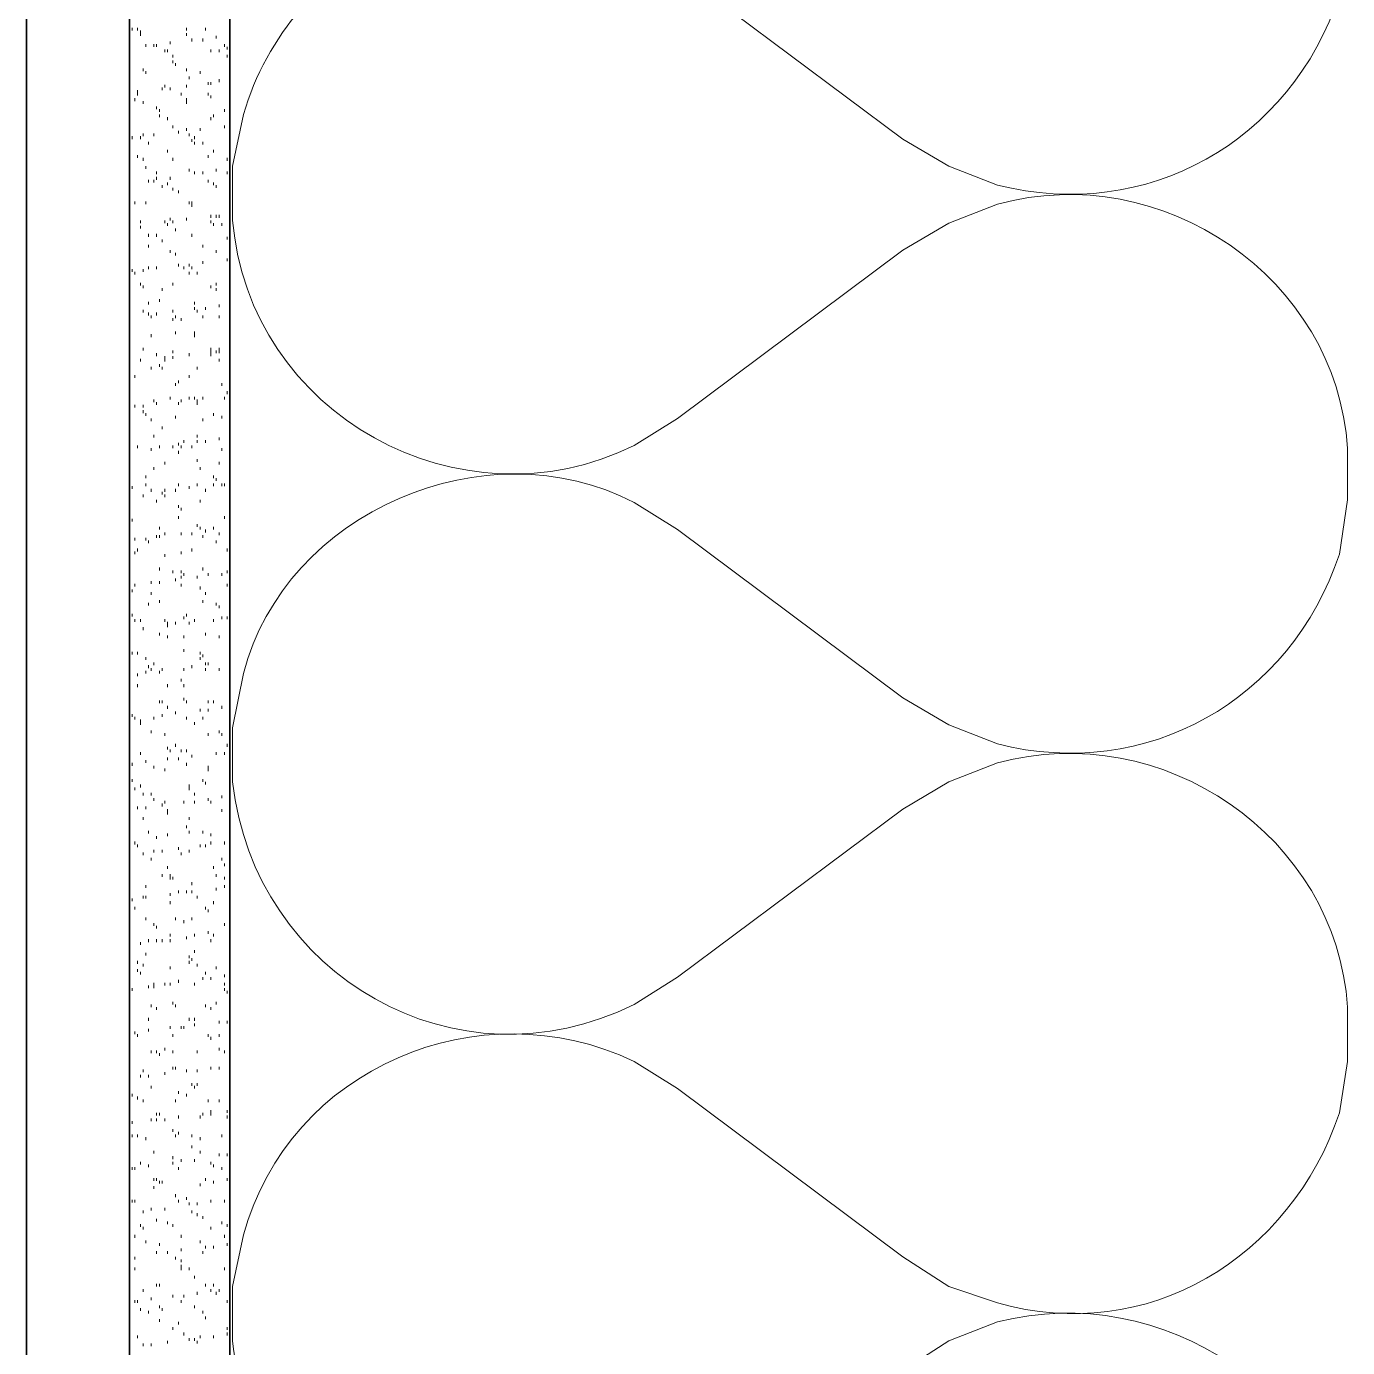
# Model space of a CAD drawing. Header units: inches. Extents: x 5 to 516, y -193 to 129.
# Drawn here: x 49.004 to 49.545, y -185.846 to -185.305 of the extents above; entities that cross this region are included whole.
import ezdxf

# ---------------------------------------------------------------- set-up
doc = ezdxf.new("R2010")
doc.units = ezdxf.units.IN
doc.header["$MEASUREMENT"] = 0
doc.layers.add('PDF7_Geometry', color=7, linetype='Continuous')

msp = doc.modelspace()

# ---------------------------------------------------------------- linework, layer by layer
at = {"layer": 'PDF7_Geometry', "lineweight": 35}
for points in [[(49.0035534, -182.0613395), (49.0035534, -190.3857844), (49.0457756, -190.3857844), (49.0457756, -182.0613395)], [(49.045775, -182.0613392), (49.045775, -190.8535621), (49.0868861, -190.8535621), (49.0868861, -182.0613392)]]:
    msp.add_lwpolyline(points, close=True, dxfattribs=at)
at = {"layer": 'PDF7_Geometry', "lineweight": 15}
for points in [[(49.0879979, -185.3846729), (49.0879979, -185.3624507), (49.0924423, -185.3413396, -0.46966303), (49.2524424, -185.2713396), (49.2702201, -185.2824507), (49.3624424, -185.3513396), (49.3813313, -185.3624507), (49.4013313, -185.3702285)], [(49.0924423, -185.8002285), (49.0879979, -185.8213396), (49.0879979, -185.8435619, 0.51861916), (49.2524424, -185.9357841), (49.2702201, -185.9235619), (49.3624424, -185.8557843), (49.3813313, -185.8435621), (49.4013313, -185.8357843)]]:
    msp.add_lwpolyline(points, format="xyb", dxfattribs=at)
for points in [[(49.0468861, -185.3068955), (49.0468861, -185.3057842)], [(49.0491083, -185.3068955), (49.0491083, -185.3057842)], [(49.0502194, -185.3091177), (49.0502194, -185.3080066), (49.0502194, -185.3068955)], [(49.0691083, -185.3068955), (49.0691083, -185.3057842)], [(49.0691083, -185.3091177), (49.0691083, -185.3080066)], [(49.0768861, -185.3068955), (49.0768861, -185.3057842)], [(49.0524417, -185.3135622), (49.0524417, -185.3124509)], [(49.055775, -185.3135622), (49.055775, -185.3124509)], [(49.0568861, -185.3135622), (49.0568861, -185.3124509)], [(49.0624417, -185.3124509), (49.0624417, -185.3113398)], [(49.0713306, -185.3113398), (49.0713306, -185.3102287)], [(49.075775, -185.3113398), (49.075775, -185.3102287)], [(49.0813306, -185.3102287), (49.0813306, -185.3091177)], [(49.0846639, -185.3135622), (49.0846639, -185.3124509)], [(49.085775, -185.3146733), (49.085775, -185.3135622)], [(49.0602194, -185.3157843), (49.0602194, -185.3146733)], [(49.0613306, -185.3157843), (49.0613306, -185.3146733)], [(49.0635528, -185.3180065), (49.0635528, -185.3168954)], [(49.0635528, -185.3202286), (49.0635528, -185.3191175)], [(49.0791083, -185.3157843), (49.0791083, -185.3146733)], [(49.0824417, -185.3157843), (49.0824417, -185.3146733)], [(49.085775, -185.3180065), (49.085775, -185.3168954)], [(49.0513306, -185.3235621), (49.0513306, -185.322451)], [(49.0524417, -185.3246731), (49.0524417, -185.3235621)], [(49.0646639, -185.3213399), (49.0646639, -185.3202286)], [(49.0691083, -185.3235621), (49.0691083, -185.322451)], [(49.0746639, -185.3246731), (49.0746639, -185.3235621)], [(49.0591083, -185.3313398), (49.0591083, -185.3302288)], [(49.0602194, -185.3302288), (49.0602194, -185.3291177)], [(49.0624417, -185.3313398), (49.0624417, -185.3302288)], [(49.0691083, -185.3302288), (49.0691083, -185.3291177)], [(49.0702194, -185.3268953), (49.0702194, -185.3257842)], [(49.0779972, -185.3291177), (49.0779972, -185.3280066)], [(49.0791083, -185.3291177), (49.0791083, -185.3280066)], [(49.0824417, -185.3280066), (49.0824417, -185.3268953)], [(49.0479972, -185.3357844), (49.0479972, -185.3346733)], [(49.0491083, -185.333562), (49.0491083, -185.3324509), (49.0491083, -185.3313398)], [(49.0513306, -185.3368954), (49.0513306, -185.3357844)], [(49.0668861, -185.333562), (49.0668861, -185.3324509)], [(49.0691083, -185.3368954), (49.0691083, -185.3357844), (49.0691083, -185.3346733)], [(49.0779972, -185.333562), (49.0779972, -185.3324509)], [(49.0791083, -185.3346733), (49.0791083, -185.333562)], [(49.0568861, -185.3391176), (49.0568861, -185.3380065)], [(49.0579972, -185.3402286), (49.0579972, -185.3391176)], [(49.0579972, -185.3424511), (49.0579972, -185.34134)], [(49.0802194, -185.3424511), (49.0802194, -185.34134)], [(49.0846639, -185.3402286), (49.0846639, -185.3391176)], [(49.0613306, -185.3435621), (49.0613306, -185.3424511)], [(49.0635528, -185.3468953), (49.0635528, -185.3457843)], [(49.0791083, -185.3435621), (49.0791083, -185.3424511)], [(49.0846639, -185.3468953), (49.0846639, -185.3457843)], [(49.0468861, -185.3513399), (49.0468861, -185.3502288)], [(49.0513306, -185.3502288), (49.0513306, -185.3491177)], [(49.055775, -185.3502288), (49.055775, -185.3491177)], [(49.065775, -185.3491177), (49.065775, -185.3480064)], [(49.0691083, -185.3480064), (49.0691083, -185.3468953)], [(49.0702194, -185.3502288), (49.0702194, -185.3491177)], [(49.0713306, -185.3524509), (49.0713306, -185.3513399)], [(49.0724417, -185.3513399), (49.0724417, -185.3502288)], [(49.0746639, -185.3480064), (49.0746639, -185.3468953)], [(49.0535528, -185.353562), (49.0535528, -185.3524509)], [(49.0613306, -185.3568955), (49.0613306, -185.3557844)], [(49.0724417, -185.353562), (49.0724417, -185.3524509)], [(49.075775, -185.353562), (49.075775, -185.3524509)], [(49.0802194, -185.3568955), (49.0802194, -185.3557844)], [(49.0491083, -185.3591176), (49.0491083, -185.3580065)], [(49.0513306, -185.3602287), (49.0513306, -185.3591176)], [(49.0524417, -185.3635621), (49.0524417, -185.3624511)], [(49.0635528, -185.3602287), (49.0635528, -185.3591176)], [(49.0779972, -185.3591176), (49.0779972, -185.3580065)], [(49.085775, -185.3602287), (49.085775, -185.3591176)], [(49.0535528, -185.3691178), (49.0535528, -185.3680064)], [(49.055775, -185.3691178), (49.055775, -185.3680064)], [(49.0568861, -185.3657843), (49.0568861, -185.3646732)], [(49.0568861, -185.3680064), (49.0568861, -185.3668953)], [(49.0624417, -185.3680064), (49.0624417, -185.3668953)], [(49.0702194, -185.3646732), (49.0702194, -185.3635621)], [(49.0724417, -185.3657843), (49.0724417, -185.3646732)], [(49.075775, -185.3657843), (49.075775, -185.3646732)], [(49.0779972, -185.3691178), (49.0779972, -185.3680064)], [(49.0813306, -185.3646732), (49.0813306, -185.3635621)], [(49.085775, -185.3657843), (49.085775, -185.3646732)], [(49.0868861, -185.3668953), (49.0868861, -185.3657843)], [(49.0591083, -185.3713399), (49.0591083, -185.3702288)], [(49.0613306, -185.3702288), (49.0613306, -185.3691178)], [(49.0635528, -185.372451), (49.0635528, -185.3713399)], [(49.065775, -185.373562), (49.065775, -185.372451)], [(49.0802194, -185.3702288), (49.0802194, -185.3691178)], [(49.0813306, -185.3713399), (49.0813306, -185.3702288)], [(49.0479972, -185.3780066), (49.0479972, -185.3768955)], [(49.0524417, -185.3780066), (49.0524417, -185.3768955)], [(49.0702194, -185.3780066), (49.0702194, -185.3768955)], [(49.0713306, -185.3791176), (49.0713306, -185.3780066), (49.0713306, -185.3768955)], [(49.4013313, -185.378006), (49.3813313, -185.3857838), (49.3624424, -185.3968949)], [(49.0502194, -185.3857843), (49.0502194, -185.3846733)], [(49.0602194, -185.3857843), (49.0602194, -185.3846733)], [(49.0624417, -185.3846733), (49.0624417, -185.3835622)], [(49.0635528, -185.3857843), (49.0635528, -185.3846733)], [(49.0691083, -185.3846733), (49.0691083, -185.3835622)], [(49.0791083, -185.3835622), (49.0791083, -185.3824508)], [(49.0791083, -185.3857843), (49.0791083, -185.3846733)], [(49.0813306, -185.3835622), (49.0813306, -185.3824508)], [(49.0824417, -185.3835622), (49.0824417, -185.3824508)], [(49.0502194, -185.3880064), (49.0502194, -185.3868954)], [(49.0613306, -185.3868954), (49.0613306, -185.3857843)], [(49.0646639, -185.3891175), (49.0646639, -185.3880064)], [(49.0802194, -185.3868954), (49.0802194, -185.3857843)], [(49.0835528, -185.3868954), (49.0835528, -185.3857843)], [(49.0868861, -185.3891175), (49.0868861, -185.3880064)], [(49.0535528, -185.3913399), (49.0535528, -185.3902289)], [(49.0535528, -185.3957842), (49.0535528, -185.3946731)], [(49.0568861, -185.3913399), (49.0568861, -185.3902289)], [(49.0591083, -185.3935621), (49.0591083, -185.392451)], [(49.0713306, -185.3913399), (49.0713306, -185.3902289)], [(49.075775, -185.3957842), (49.075775, -185.3946731)], [(49.085775, -185.392451), (49.085775, -185.3913399)], [(49.0624417, -185.3980066), (49.0624417, -185.3968955)], [(49.0646639, -185.3991177), (49.0646639, -185.3980066)], [(49.0813306, -185.3980066), (49.0813306, -185.3968955)], [(49.085775, -185.4013398), (49.085775, -185.4002287)], [(49.2524424, -185.4768951), (49.2702201, -185.465784), (49.3624424, -185.3968951)], [(49.0468861, -185.4057844), (49.0468861, -185.4046733)], [(49.0479972, -185.4068954), (49.0479972, -185.4057844)], [(49.0513306, -185.4057844), (49.0513306, -185.4046733)], [(49.0535528, -185.4046733), (49.0535528, -185.4035619)], [(49.0568861, -185.4046733), (49.0568861, -185.4035619)], [(49.065775, -185.4035619), (49.065775, -185.4024509)], [(49.0679972, -185.4046733), (49.0679972, -185.4035619)], [(49.0702194, -185.4035619), (49.0702194, -185.4024509)], [(49.0702194, -185.4068954), (49.0702194, -185.4057844)], [(49.0735528, -185.4068954), (49.0735528, -185.4057844)], [(49.075775, -185.4024509), (49.075775, -185.4013398)], [(49.0502194, -185.41134), (49.0502194, -185.4102286)], [(49.0513306, -185.412451), (49.0513306, -185.41134)], [(49.0635528, -185.41134), (49.0635528, -185.4102286)], [(49.0791083, -185.412451), (49.0791083, -185.41134)], [(49.0813306, -185.41134), (49.0813306, -185.4102286)], [(49.0579972, -185.4180066), (49.0579972, -185.4168953)], [(49.0591083, -185.4135621), (49.0591083, -185.412451)], [(49.0813306, -185.4135621), (49.0813306, -185.412451)], [(49.0868861, -185.4180066), (49.0868861, -185.4168953)], [(49.0513306, -185.4224509), (49.0513306, -185.4213398)], [(49.0535528, -185.4191177), (49.0535528, -185.4180066)], [(49.0535528, -185.423562), (49.0535528, -185.4224509)], [(49.0568861, -185.423562), (49.0568861, -185.4224509)], [(49.0635528, -185.4224509), (49.0635528, -185.4213398)], [(49.0724417, -185.4191177), (49.0724417, -185.4180066)], [(49.0724417, -185.4213398), (49.0724417, -185.4202288)], [(49.0735528, -185.4224509), (49.0735528, -185.4213398)], [(49.0768861, -185.4213398), (49.0768861, -185.4202288)], [(49.0824417, -185.4202288), (49.0824417, -185.4191177)], [(49.0546639, -185.4246733), (49.0546639, -185.423562)], [(49.0635528, -185.4257844), (49.0635528, -185.4246733)], [(49.0646639, -185.4246733), (49.0646639, -185.423562)], [(49.0668861, -185.4257844), (49.0668861, -185.4246733)], [(49.075775, -185.4246733), (49.075775, -185.423562)], [(49.0824417, -185.4246733), (49.0824417, -185.423562)], [(49.0546639, -185.4324511), (49.0546639, -185.4313397)], [(49.0646639, -185.4313397), (49.0646639, -185.4302287)], [(49.0724417, -185.4324511), (49.0724417, -185.4313397), (49.0724417, -185.4302287)], [(49.0868861, -185.4313397), (49.0868861, -185.4302287)], [(49.0513306, -185.4380064), (49.0513306, -185.4368953)], [(49.0635528, -185.4391177), (49.0635528, -185.4380064)], [(49.0791083, -185.4402288), (49.0791083, -185.4391177), (49.0791083, -185.4380064), (49.0791083, -185.4368953)], [(49.0813306, -185.4391177), (49.0813306, -185.4380064)], [(49.0824417, -185.4391177), (49.0824417, -185.4380064), (49.0824417, -185.4368953)], [(49.0502194, -185.4424509), (49.0502194, -185.4413399)], [(49.0568861, -185.4402288), (49.0568861, -185.4391177)], [(49.0579972, -185.4446731), (49.0579972, -185.443562)], [(49.0602194, -185.4424509), (49.0602194, -185.4413399), (49.0602194, -185.4402288)], [(49.0635528, -185.4413399), (49.0635528, -185.4402288)], [(49.0702194, -185.4402288), (49.0702194, -185.4391177)], [(49.0824417, -185.4424509), (49.0824417, -185.4413399)], [(49.0868861, -185.4446731), (49.0868861, -185.443562)], [(49.0479972, -185.4491176), (49.0479972, -185.4480066)], [(49.0546639, -185.4457844), (49.0546639, -185.4446731)], [(49.0591083, -185.4457844), (49.0591083, -185.4446731)], [(49.0702194, -185.4491176), (49.0702194, -185.4480066)], [(49.0735528, -185.4457844), (49.0735528, -185.4446731)], [(49.0646639, -185.4524511), (49.0646639, -185.4513398)], [(49.065775, -185.4513398), (49.065775, -185.4502287)], [(49.0835528, -185.4524511), (49.0835528, -185.4513398)], [(49.085775, -185.4557843), (49.085775, -185.4546732)], [(49.0479972, -185.4613399), (49.0479972, -185.4602288)], [(49.0513306, -185.4613399), (49.0513306, -185.4602288)], [(49.055775, -185.4591175), (49.055775, -185.4580064)], [(49.0568861, -185.4602288), (49.0568861, -185.4591175)], [(49.0624417, -185.4580064), (49.0624417, -185.4568954)], [(49.065775, -185.4602288), (49.065775, -185.4591175)], [(49.0668861, -185.4591175), (49.0668861, -185.4580064)], [(49.0702194, -185.4580064), (49.0702194, -185.4568954)], [(49.0724417, -185.4580064), (49.0724417, -185.4568954)], [(49.0735528, -185.4602288), (49.0735528, -185.4591175), (49.0735528, -185.4580064)], [(49.075775, -185.4580064), (49.075775, -185.4568954)], [(49.0846639, -185.4580064), (49.0846639, -185.4568954)], [(49.045775, -185.4668955), (49.045775, -185.4657842)], [(49.0513306, -185.463562), (49.0513306, -185.462451)], [(49.0524417, -185.4646731), (49.0524417, -185.463562)], [(49.0546639, -185.4668955), (49.0546639, -185.4657842)], [(49.0646639, -185.4657842), (49.0646639, -185.4646731)], [(49.075775, -185.4668955), (49.075775, -185.4657842)], [(49.0802194, -185.4646731), (49.0802194, -185.463562)], [(49.0835528, -185.4657842), (49.0835528, -185.4646731)], [(49.0591083, -185.4702287), (49.0591083, -185.4691177)], [(49.0868861, -185.4713398), (49.0868861, -185.4702287)], [(49.045775, -185.4757843), (49.045775, -185.4746733)], [(49.055775, -185.4735622), (49.055775, -185.4724509)], [(49.065775, -185.4768954), (49.065775, -185.4757843)], [(49.0679972, -185.4757843), (49.0679972, -185.4746733)], [(49.0735528, -185.4735622), (49.0735528, -185.4724509)], [(49.0735528, -185.4757843), (49.0735528, -185.4746733)], [(49.0768861, -185.4757843), (49.0768861, -185.4746733)], [(49.0824417, -185.4746733), (49.0824417, -185.4735622)], [(49.045775, -185.4802289), (49.045775, -185.4791175)], [(49.0491083, -185.4780065), (49.0491083, -185.4768954)], [(49.0546639, -185.4791175), (49.0546639, -185.4780065)], [(49.0579972, -185.4780065), (49.0579972, -185.4768954)], [(49.0635528, -185.4780065), (49.0635528, -185.4768954)], [(49.065775, -185.4802289), (49.065775, -185.4791175)], [(49.0668861, -185.4780065), (49.0668861, -185.4768954)], [(49.0713306, -185.4780065), (49.0713306, -185.4768954)], [(49.0835528, -185.4791175), (49.0835528, -185.4780065)], [(49.5413313, -185.5213393), (49.5446646, -185.4991171), (49.5446646, -185.478006)], [(49.045775, -185.4846732), (49.045775, -185.4835621)], [(49.055775, -185.4868953), (49.055775, -185.4857842)], [(49.0602194, -185.4846732), (49.0602194, -185.4835621)], [(49.0735528, -185.4835621), (49.0735528, -185.482451)], [(49.0746639, -185.4868953), (49.0746639, -185.4857842)], [(49.0824417, -185.4846732), (49.0824417, -185.4835621)], [(49.0524417, -185.4902288), (49.0524417, -185.4891177)], [(49.0524417, -185.493562), (49.0524417, -185.4924509)], [(49.065775, -185.493562), (49.065775, -185.4924509)], [(49.0735528, -185.493562), (49.0735528, -185.4924509)], [(49.0802194, -185.4902288), (49.0802194, -185.4891177)], [(49.0802194, -185.493562), (49.0802194, -185.4924509)], [(49.0813306, -185.4913398), (49.0813306, -185.4902288)], [(49.0835528, -185.493562), (49.0835528, -185.4924509)], [(49.0846639, -185.493562), (49.0846639, -185.4924509)], [(49.0468861, -185.4946733), (49.0468861, -185.493562)], [(49.0513306, -185.4980065), (49.0513306, -185.4968954)], [(49.0546639, -185.4957844), (49.0546639, -185.4946733)], [(49.0591083, -185.4968954), (49.0591083, -185.4957844)], [(49.0602194, -185.4957844), (49.0602194, -185.4946733)], [(49.0602194, -185.4980065), (49.0602194, -185.4968954)], [(49.0646639, -185.4957844), (49.0646639, -185.4946733)], [(49.0702194, -185.4946733), (49.0702194, -185.493562)], [(49.0768861, -185.4957844), (49.0768861, -185.4946733)], [(49.0568861, -185.5002286), (49.0568861, -185.4991176)], [(49.065775, -185.502451), (49.065775, -185.50134)], [(49.0668861, -185.5035621), (49.0668861, -185.502451)], [(49.0746639, -185.5002286), (49.0746639, -185.4991176)], [(49.2524424, -185.5002282), (49.2702201, -185.5113393), (49.3624424, -185.5802282), (49.3813313, -185.5913393), (49.4013313, -185.5991171)], [(49.0468861, -185.5080067), (49.0468861, -185.5068953)], [(49.065775, -185.5068953), (49.065775, -185.5057842)], [(49.0735528, -185.5102288), (49.0735528, -185.5091177)], [(49.0846639, -185.5068953), (49.0846639, -185.5057842)], [(49.0568861, -185.5146731), (49.0568861, -185.513562)], [(49.0579972, -185.5113399), (49.0579972, -185.5102288)], [(49.0579972, -185.5146731), (49.0579972, -185.513562)], [(49.0602194, -185.513562), (49.0602194, -185.5124509)], [(49.0668861, -185.513562), (49.0668861, -185.5124509)], [(49.0713306, -185.513562), (49.0713306, -185.5124509)], [(49.0746639, -185.5113399), (49.0746639, -185.5102288)], [(49.075775, -185.5146731), (49.075775, -185.513562)], [(49.0768861, -185.5124509), (49.0768861, -185.5113399)], [(49.0802194, -185.5113399), (49.0802194, -185.5102288)], [(49.0824417, -185.513562), (49.0824417, -185.5124509)], [(49.0868861, -185.5113399), (49.0868861, -185.5102288)], [(49.0479972, -185.5157844), (49.0479972, -185.5146731)], [(49.0491083, -185.5202287), (49.0491083, -185.5191176)], [(49.0535528, -185.5168955), (49.0535528, -185.5157844)], [(49.0713306, -185.5202287), (49.0713306, -185.5191176)], [(49.0813306, -185.5168955), (49.0813306, -185.5157844)], [(49.085775, -185.5202287), (49.085775, -185.5191176)], [(49.0479972, -185.5213397), (49.0479972, -185.5202287)], [(49.0602194, -185.5224511), (49.0602194, -185.5213397)], [(49.0668861, -185.5213397), (49.0668861, -185.5202287)], [(49.0579972, -185.5280064), (49.0579972, -185.5268953)], [(49.0635528, -185.5291178), (49.0635528, -185.5280064)], [(49.0668861, -185.5291178), (49.0668861, -185.5280064)], [(49.0668861, -185.5313399), (49.0668861, -185.5302288)], [(49.0679972, -185.5302288), (49.0679972, -185.5291178)], [(49.0735528, -185.5313399), (49.0735528, -185.5302288)], [(49.075775, -185.5280064), (49.075775, -185.5268953)], [(49.0779972, -185.5302288), (49.0779972, -185.5291178)], [(49.0835528, -185.5302288), (49.0835528, -185.5291178)], [(49.085775, -185.5291178), (49.085775, -185.5280064)], [(49.045775, -185.5357844), (49.045775, -185.5346731)], [(49.0468861, -185.5368955), (49.0468861, -185.5357844)], [(49.0479972, -185.5346731), (49.0479972, -185.533562)], [(49.0546639, -185.533562), (49.0546639, -185.532451)], [(49.0579972, -185.533562), (49.0579972, -185.532451)], [(49.0646639, -185.532451), (49.0646639, -185.5313399)], [(49.0668861, -185.5346731), (49.0668861, -185.533562)], [(49.0746639, -185.5357844), (49.0746639, -185.5346731)], [(49.085775, -185.5346731), (49.085775, -185.533562)], [(49.0535528, -185.5424508), (49.0535528, -185.5413398)], [(49.0546639, -185.5380066), (49.0546639, -185.5368955)], [(49.0579972, -185.5413398), (49.0579972, -185.5402287)], [(49.075775, -185.5413398), (49.075775, -185.5402287)], [(49.0768861, -185.5380066), (49.0768861, -185.5368955)], [(49.0813306, -185.5424508), (49.0813306, -185.5413398)], [(49.0468861, -185.5468954), (49.0468861, -185.5457843)], [(49.0679972, -185.5480065), (49.0679972, -185.5468954)], [(49.0691083, -185.5468954), (49.0691083, -185.5457843)], [(49.0824417, -185.5435622), (49.0824417, -185.5424508)], [(49.0835528, -185.5480065), (49.0835528, -185.5468954)], [(49.085775, -185.5480065), (49.085775, -185.5468954)], [(49.045775, -185.5535621), (49.045775, -185.552451)], [(49.0479972, -185.5491175), (49.0479972, -185.5480065)], [(49.0502194, -185.5491175), (49.0502194, -185.5480065)], [(49.0513306, -185.552451), (49.0513306, -185.5513399)], [(49.0602194, -185.5491175), (49.0602194, -185.5480065)], [(49.0613306, -185.5513399), (49.0613306, -185.5502289), (49.0613306, -185.5491175)], [(49.0646639, -185.5502289), (49.0646639, -185.5491175)], [(49.0702194, -185.5502289), (49.0702194, -185.5491175)], [(49.0724417, -185.5491175), (49.0724417, -185.5480065)], [(49.0802194, -185.5491175), (49.0802194, -185.5480065)], [(49.0579972, -185.5546731), (49.0579972, -185.5535621)], [(49.0613306, -185.5557842), (49.0613306, -185.5546731)], [(49.0679972, -185.5557842), (49.0679972, -185.5546731)], [(49.0768861, -185.5546731), (49.0768861, -185.5535621)], [(49.0824417, -185.5557842), (49.0824417, -185.5546731)], [(49.0468861, -185.5624509), (49.0468861, -185.5613398)], [(49.0491083, -185.5624509), (49.0491083, -185.5613398)], [(49.0679972, -185.5613398), (49.0679972, -185.5602287)], [(49.0746639, -185.5624509), (49.0746639, -185.5613398)], [(49.075775, -185.5635622), (49.075775, -185.5624509)], [(49.0868861, -185.5613398), (49.0868861, -185.5602287)], [(49.0524417, -185.5646733), (49.0524417, -185.5635622)], [(49.0535528, -185.5680065), (49.0535528, -185.5668954)], [(49.0546639, -185.5691176), (49.0546639, -185.5680065)], [(49.055775, -185.5668954), (49.055775, -185.5657843)], [(49.0591083, -185.5691176), (49.0591083, -185.5680065)], [(49.0679972, -185.5691176), (49.0679972, -185.5680065)], [(49.0713306, -185.5680065), (49.0713306, -185.5668954)], [(49.0746639, -185.5646733), (49.0746639, -185.5635622)], [(49.0768861, -185.5668954), (49.0768861, -185.5657843)], [(49.0768861, -185.5691176), (49.0768861, -185.5680065)], [(49.0779972, -185.5668954), (49.0779972, -185.5657843)], [(49.0824417, -185.5691176), (49.0824417, -185.5680065)], [(49.0868861, -185.5657843), (49.0868861, -185.5646733)], [(49.0491083, -185.57134), (49.0491083, -185.5702286)], [(49.0524417, -185.5702286), (49.0524417, -185.5691176)], [(49.0579972, -185.5702286), (49.0579972, -185.5691176)], [(49.0668861, -185.5735621), (49.0668861, -185.572451)], [(49.0868861, -185.5746732), (49.0868861, -185.5735621)], [(49.0924423, -185.5702282), (49.0879979, -185.5924504), (49.0879979, -185.6146727)], [(49.0491083, -185.5757842), (49.0491083, -185.5746732)], [(49.0613306, -185.5757842), (49.0613306, -185.5746732)], [(49.0679972, -185.5757842), (49.0679972, -185.5746732)], [(49.0579972, -185.5824509), (49.0579972, -185.5813398)], [(49.0591083, -185.5824509), (49.0591083, -185.5813398)], [(49.0613306, -185.5846733), (49.0613306, -185.583562)], [(49.0679972, -185.5813398), (49.0679972, -185.5802288)], [(49.0691083, -185.5824509), (49.0691083, -185.5813398)], [(49.0746639, -185.5857844), (49.0746639, -185.5846733)], [(49.0779972, -185.5824509), (49.0779972, -185.5813398)], [(49.0779972, -185.5857844), (49.0779972, -185.5846733)], [(49.0802194, -185.5824509), (49.0802194, -185.5813398)], [(49.0468861, -185.5880065), (49.0468861, -185.5868955)], [(49.0479972, -185.5891176), (49.0479972, -185.5880065)], [(49.0502194, -185.59134), (49.0502194, -185.5902287), (49.0502194, -185.5891176)], [(49.055775, -185.5891176), (49.055775, -185.5880065)], [(49.0591083, -185.5880065), (49.0591083, -185.5868955)], [(49.0646639, -185.5868955), (49.0646639, -185.5857844)], [(49.0691083, -185.5891176), (49.0691083, -185.5880065)], [(49.0724417, -185.59134), (49.0724417, -185.5902287)], [(49.075775, -185.5891176), (49.075775, -185.5880065)], [(49.0546639, -185.5946732), (49.0546639, -185.5935621)], [(49.0602194, -185.5957843), (49.0602194, -185.5946732)], [(49.0779972, -185.5957843), (49.0779972, -185.5946732)], [(49.0824417, -185.5946732), (49.0824417, -185.5935621)], [(49.0835528, -185.5957843), (49.0835528, -185.5946732)], [(49.0613306, -185.6013399), (49.0613306, -185.6002288)], [(49.0646639, -185.6002288), (49.0646639, -185.5991177)], [(49.085775, -185.6002288), (49.085775, -185.5991177)], [(49.0502194, -185.603562), (49.0502194, -185.6024509)], [(49.0524417, -185.6068955), (49.0524417, -185.6057844)], [(49.0613306, -185.6057844), (49.0613306, -185.6046731)], [(49.0624417, -185.6024509), (49.0624417, -185.6013399)], [(49.065775, -185.6057844), (49.065775, -185.6046731)], [(49.0668861, -185.6024509), (49.0668861, -185.6013399)], [(49.0691083, -185.6024509), (49.0691083, -185.6013399)], [(49.0713306, -185.6046731), (49.0713306, -185.603562)], [(49.0813306, -185.603562), (49.0813306, -185.6024509)], [(49.0846639, -185.603562), (49.0846639, -185.6024509)], [(49.0468861, -185.6080066), (49.0468861, -185.6068955)], [(49.055775, -185.6091176), (49.055775, -185.6080066)], [(49.0602194, -185.6102287), (49.0602194, -185.6091176)], [(49.0691083, -185.6080066), (49.0691083, -185.6068955)], [(49.0779972, -185.6102287), (49.0779972, -185.6091176), (49.0779972, -185.6080066)], [(49.4013313, -185.6068952), (49.3813313, -185.614673), (49.3624424, -185.6257841)], [(49.0468861, -185.6146732), (49.0468861, -185.6135622)], [(49.0479972, -185.6180064), (49.0479972, -185.6168954)], [(49.0502194, -185.6168954), (49.0502194, -185.6157843)], [(49.0702194, -185.6180064), (49.0702194, -185.6168954), (49.0702194, -185.6157843)], [(49.075775, -185.6146732), (49.075775, -185.6135622)], [(49.0768861, -185.6157843), (49.0768861, -185.6146732)], [(49.0513306, -185.6202289), (49.0513306, -185.6191178)], [(49.0546639, -185.6202289), (49.0546639, -185.6191178)], [(49.055775, -185.622451), (49.055775, -185.6213399)], [(49.0602194, -185.6235621), (49.0602194, -185.622451)], [(49.0679972, -185.6235621), (49.0679972, -185.622451)], [(49.0724417, -185.6202289), (49.0724417, -185.6191178)], [(49.0724417, -185.6235621), (49.0724417, -185.622451)], [(49.0779972, -185.622451), (49.0779972, -185.6213399)], [(49.0791083, -185.6235621), (49.0791083, -185.622451)], [(49.0835528, -185.6213399), (49.0835528, -185.6202289)], [(49.0491083, -185.6257842), (49.0491083, -185.6246731)], [(49.0524417, -185.6257842), (49.0524417, -185.6246731)], [(49.0591083, -185.6246731), (49.0591083, -185.6235621)], [(49.0613306, -185.6280066), (49.0613306, -185.6268955), (49.0613306, -185.6257842)], [(49.0835528, -185.6268955), (49.0835528, -185.6257842)], [(49.2524424, -185.7057838), (49.2702201, -185.6946727), (49.3624424, -185.6257838)], [(49.0513306, -185.6302287), (49.0513306, -185.6291177)], [(49.0691083, -185.6335622), (49.0691083, -185.6324509)], [(49.0702194, -185.6302287), (49.0702194, -185.6291177)], [(49.0535528, -185.6357843), (49.0535528, -185.6346733)], [(49.0568861, -185.6380065), (49.0568861, -185.6368954)], [(49.0613306, -185.6368954), (49.0613306, -185.6357843)], [(49.0702194, -185.6357843), (49.0702194, -185.6346733)], [(49.075775, -185.6357843), (49.075775, -185.6346733)], [(49.045775, -185.6446731), (49.045775, -185.6435621)], [(49.0479972, -185.6402289), (49.0479972, -185.6391175)], [(49.0491083, -185.6413399), (49.0491083, -185.6402289)], [(49.0513306, -185.6446731), (49.0513306, -185.6435621)], [(49.055775, -185.6435621), (49.055775, -185.642451)], [(49.0591083, -185.6435621), (49.0591083, -185.642451)], [(49.065775, -185.642451), (49.065775, -185.6413399)], [(49.0668861, -185.6446731), (49.0668861, -185.6435621)], [(49.0702194, -185.6435621), (49.0702194, -185.642451)], [(49.0746639, -185.6413399), (49.0746639, -185.6402289)], [(49.0768861, -185.6413399), (49.0768861, -185.6402289)], [(49.0791083, -185.6402289), (49.0791083, -185.6391175)], [(49.0846639, -185.6402289), (49.0846639, -185.6391175)], [(49.0546639, -185.6468956), (49.0546639, -185.6457842)], [(49.0613306, -185.6502288), (49.0613306, -185.6491177)], [(49.0802194, -185.6502288), (49.0802194, -185.6491177)], [(49.0835528, -185.6468956), (49.0835528, -185.6457842)], [(49.0846639, -185.6491177), (49.0846639, -185.6480066)], [(49.0591083, -185.653562), (49.0591083, -185.6524509)], [(49.0624417, -185.6546733), (49.0624417, -185.653562), (49.0624417, -185.6524509)], [(49.0635528, -185.6546733), (49.0635528, -185.653562)], [(49.0813306, -185.653562), (49.0813306, -185.6524509)], [(49.0846639, -185.6546733), (49.0846639, -185.653562)], [(49.0524417, -185.6580065), (49.0524417, -185.6568954)], [(49.0624417, -185.66134), (49.0624417, -185.6602286)], [(49.065775, -185.6602286), (49.065775, -185.6591176)], [(49.0691083, -185.6602286), (49.0691083, -185.6591176)], [(49.0713306, -185.6568954), (49.0713306, -185.6557844)], [(49.0713306, -185.6602286), (49.0713306, -185.6591176)], [(49.0813306, -185.6591176), (49.0813306, -185.6580065)], [(49.0846639, -185.6580065), (49.0846639, -185.6568954)], [(49.0468861, -185.6635621), (49.0468861, -185.6624511)], [(49.0479972, -185.6668953), (49.0479972, -185.6657842)], [(49.0513306, -185.6624511), (49.0513306, -185.66134)], [(49.0524417, -185.6624511), (49.0524417, -185.66134)], [(49.0624417, -185.6646732), (49.0624417, -185.6635621)], [(49.0735528, -185.6624511), (49.0735528, -185.66134)], [(49.0768861, -185.6668953), (49.0768861, -185.6657842)], [(49.0802194, -185.6646732), (49.0802194, -185.6635621)], [(49.045775, -185.6724509), (49.045775, -185.6713399)], [(49.0524417, -185.6713399), (49.0524417, -185.6702288)], [(49.0646639, -185.6713399), (49.0646639, -185.6702288)], [(49.0679972, -185.6724509), (49.0679972, -185.6713399)], [(49.0713306, -185.6713399), (49.0713306, -185.6702288)], [(49.0779972, -185.6680067), (49.0779972, -185.6668953)], [(49.0868861, -185.6713399), (49.0868861, -185.6702288)], [(49.055775, -185.673562), (49.055775, -185.6724509)], [(49.0568861, -185.6746733), (49.0568861, -185.673562)], [(49.0624417, -185.6780065), (49.0624417, -185.6768955)], [(49.0724417, -185.6780065), (49.0724417, -185.6768955)], [(49.0779972, -185.6768955), (49.0779972, -185.6757844)], [(49.0802194, -185.6780065), (49.0802194, -185.6768955)], [(49.0846639, -185.673562), (49.0846639, -185.6724509)], [(49.0502194, -185.6813397), (49.0502194, -185.6802287)], [(49.0535528, -185.6802287), (49.0535528, -185.6791176)], [(49.0568861, -185.6802287), (49.0568861, -185.6791176)], [(49.0591083, -185.6802287), (49.0591083, -185.6791176)], [(49.0624417, -185.6802287), (49.0624417, -185.6791176)], [(49.0691083, -185.6791176), (49.0691083, -185.6780065)], [(49.0791083, -185.6802287), (49.0791083, -185.6791176)], [(49.0524417, -185.6857843), (49.0524417, -185.6846732)], [(49.0702194, -185.6868954), (49.0702194, -185.6857843)], [(49.0713306, -185.6880064), (49.0713306, -185.6868954)], [(49.0724417, -185.6846732), (49.0724417, -185.6835622)], [(49.0491083, -185.6891178), (49.0491083, -185.6880064)], [(49.0491083, -185.692451), (49.0491083, -185.6913399)], [(49.0502194, -185.693562), (49.0502194, -185.692451)], [(49.0513306, -185.6902288), (49.0513306, -185.6891178)], [(49.0624417, -185.6913399), (49.0624417, -185.6902288)], [(49.0702194, -185.6891178), (49.0702194, -185.6880064)], [(49.0735528, -185.6902288), (49.0735528, -185.6891178)], [(49.0768861, -185.693562), (49.0768861, -185.692451)], [(49.0813306, -185.6913399), (49.0813306, -185.6902288)], [(49.0535528, -185.6991176), (49.0535528, -185.6980066)], [(49.055775, -185.6991176), (49.055775, -185.6980066), (49.055775, -185.6968955)], [(49.0602194, -185.6980066), (49.0602194, -185.6968955)], [(49.0624417, -185.6980066), (49.0624417, -185.6968955)], [(49.065775, -185.6968955), (49.065775, -185.6957844)], [(49.0724417, -185.6980066), (49.0724417, -185.6968955)], [(49.075775, -185.6957844), (49.075775, -185.6946731)], [(49.0791083, -185.6957844), (49.0791083, -185.6946731)], [(49.0846639, -185.6946731), (49.0846639, -185.693562)], [(49.0846639, -185.6980066), (49.0846639, -185.6968955)], [(49.0468861, -185.7002287), (49.0468861, -185.6991176)], [(49.0846639, -185.7002287), (49.0846639, -185.6991176)], [(49.085775, -185.7013398), (49.085775, -185.7002287)], [(49.0546639, -185.7068954), (49.0546639, -185.7057843)], [(49.0568861, -185.7080065), (49.0568861, -185.7068954)], [(49.0646639, -185.7068954), (49.0646639, -185.7057843)], [(49.0768861, -185.7068954), (49.0768861, -185.7057843)], [(49.0791083, -185.7080065), (49.0791083, -185.7068954)], [(49.0813306, -185.7057843), (49.0813306, -185.7046732)], [(49.5413313, -185.7502285), (49.5446646, -185.7291174), (49.5446646, -185.7068952)], [(49.045775, -185.7157842), (49.045775, -185.7146731)], [(49.0535528, -185.712451), (49.0535528, -185.7113399)], [(49.0624417, -185.7157842), (49.0624417, -185.7146731)], [(49.0668861, -185.7157842), (49.0668861, -185.7146731)], [(49.0679972, -185.7157842), (49.0679972, -185.7146731)], [(49.0702194, -185.712451), (49.0702194, -185.7113399)], [(49.0724417, -185.712451), (49.0724417, -185.7113399)], [(49.0724417, -185.7146731), (49.0724417, -185.7135621)], [(49.0824417, -185.7135621), (49.0824417, -185.712451)], [(49.085775, -185.7135621), (49.085775, -185.712451)], [(49.0479972, -185.7180066), (49.0479972, -185.7168955)], [(49.0491083, -185.7191177), (49.0491083, -185.7180066)], [(49.0535528, -185.7168955), (49.0535528, -185.7157842)], [(49.0635528, -185.7191177), (49.0635528, -185.7180066)], [(49.0779972, -185.7191177), (49.0779972, -185.7180066)], [(49.0791083, -185.7202287), (49.0791083, -185.7191177)], [(49.0824417, -185.7191177), (49.0824417, -185.7180066)], [(49.0546639, -185.7257844), (49.0546639, -185.7246733)], [(49.0568861, -185.7257844), (49.0568861, -185.7246733)], [(49.0602194, -185.7246733), (49.0602194, -185.7235622)], [(49.0635528, -185.7257844), (49.0635528, -185.7246733)], [(49.0735528, -185.7257844), (49.0735528, -185.7246733)], [(49.0824417, -185.7246733), (49.0824417, -185.7235622)], [(49.0579972, -185.7268954), (49.0579972, -185.7257844)], [(49.2524424, -185.7291174), (49.2702201, -185.7402285), (49.3624424, -185.8091174), (49.3813313, -185.8213396), (49.4013313, -185.8280063)], [(49.045775, -185.732451), (49.045775, -185.73134)], [(49.0502194, -185.7357842), (49.0502194, -185.7346732)], [(49.0513306, -185.7335621), (49.0513306, -185.732451)], [(49.0535528, -185.7357842), (49.0535528, -185.7346732)], [(49.0602194, -185.7346732), (49.0602194, -185.7335621)], [(49.0635528, -185.732451), (49.0635528, -185.73134)], [(49.0646639, -185.732451), (49.0646639, -185.73134)], [(49.0691083, -185.7335621), (49.0691083, -185.732451)], [(49.0791083, -185.732451), (49.0791083, -185.73134)], [(49.0824417, -185.732451), (49.0824417, -185.73134)], [(49.0546639, -185.7402288), (49.0546639, -185.7391177)], [(49.065775, -185.7424509), (49.065775, -185.7413398)], [(49.0713306, -185.7391177), (49.0713306, -185.7380066)], [(49.0724417, -185.7402288), (49.0724417, -185.7391177)], [(49.0735528, -185.7391177), (49.0735528, -185.7380066)], [(49.045775, -185.7468955), (49.045775, -185.7457844)], [(49.0468861, -185.743562), (49.0468861, -185.7424509)], [(49.0491083, -185.7446733), (49.0491083, -185.743562)], [(49.0513306, -185.7457844), (49.0513306, -185.7446733)], [(49.0646639, -185.7457844), (49.0646639, -185.7446733)], [(49.0691083, -185.743562), (49.0691083, -185.7424509)], [(49.0779972, -185.7457844), (49.0779972, -185.7446733)], [(49.0824417, -185.7457844), (49.0824417, -185.7446733)], [(49.0546639, -185.7535621), (49.0546639, -185.7524511)], [(49.0568861, -185.75134), (49.0568861, -185.7502287)], [(49.0568861, -185.7535621), (49.0568861, -185.7524511)], [(49.0579972, -185.75134), (49.0579972, -185.7502287)], [(49.0602194, -185.7535621), (49.0602194, -185.7524511)], [(49.065775, -185.7524511), (49.065775, -185.75134)], [(49.0746639, -185.7524511), (49.0746639, -185.75134)], [(49.075775, -185.75134), (49.075775, -185.7502287)], [(49.0791083, -185.75134), (49.0791083, -185.7502287), (49.0791083, -185.7491176)], [(49.085775, -185.7502287), (49.085775, -185.7491176)], [(49.085775, -185.7524511), (49.085775, -185.75134)], [(49.0868861, -185.7535621), (49.0868861, -185.7524511)], [(49.0468861, -185.7546732), (49.0468861, -185.7535621)], [(49.0635528, -185.7580067), (49.0635528, -185.7568953)], [(49.065775, -185.7591178), (49.065775, -185.7580067)], [(49.0468861, -185.7602288), (49.0468861, -185.7591178)], [(49.0491083, -185.7602288), (49.0491083, -185.7591178)], [(49.0524417, -185.7613399), (49.0524417, -185.7602288)], [(49.0646639, -185.7602288), (49.0646639, -185.7591178)], [(49.0713306, -185.7602288), (49.0713306, -185.7591178)], [(49.0746639, -185.7613399), (49.0746639, -185.7602288)], [(49.0835528, -185.7602288), (49.0835528, -185.7591178)], [(49.055775, -185.7668955), (49.055775, -185.7657844)], [(49.0635528, -185.7691176), (49.0635528, -185.7680066)], [(49.0713306, -185.7646731), (49.0713306, -185.763562)], [(49.0746639, -185.7668955), (49.0746639, -185.7657844)], [(49.0824417, -185.7680066), (49.0824417, -185.7668955)], [(49.0468861, -185.7735622), (49.0468861, -185.7724511)], [(49.0479972, -185.7735622), (49.0479972, -185.7724511)], [(49.0502194, -185.7713398), (49.0502194, -185.7702287)], [(49.0535528, -185.7724511), (49.0535528, -185.7713398)], [(49.0635528, -185.7713398), (49.0635528, -185.7702287)], [(49.065775, -185.7735622), (49.065775, -185.7724511)], [(49.0668861, -185.7702287), (49.0668861, -185.7691176)], [(49.0724417, -185.7702287), (49.0724417, -185.7691176)], [(49.0791083, -185.7713398), (49.0791083, -185.7702287)], [(49.0802194, -185.7724511), (49.0802194, -185.7713398)], [(49.0835528, -185.7735622), (49.0835528, -185.7724511)], [(49.055775, -185.7780064), (49.055775, -185.7768954)], [(49.0568861, -185.7780064), (49.0568861, -185.7768954)], [(49.0579972, -185.7791178), (49.0579972, -185.7780064)], [(49.0591083, -185.7791178), (49.0591083, -185.7780064)], [(49.0746639, -185.7802288), (49.0746639, -185.7791178)], [(49.0768861, -185.7780064), (49.0768861, -185.7768954)], [(49.0802194, -185.7791178), (49.0802194, -185.7780064)], [(49.085775, -185.7780064), (49.085775, -185.7768954)], [(49.055775, -185.7813399), (49.055775, -185.7802288)], [(49.0646639, -185.7846731), (49.0646639, -185.783562)], [(49.0691083, -185.7857845), (49.0691083, -185.7846731)], [(49.0468861, -185.7868955), (49.0468861, -185.7857845)], [(49.0479972, -185.7868955), (49.0479972, -185.7857845)], [(49.0513306, -185.7913398), (49.0513306, -185.7902287)], [(49.0546639, -185.7902287), (49.0546639, -185.7891177)], [(49.0602194, -185.7902287), (49.0602194, -185.7891177)], [(49.065775, -185.7868955), (49.065775, -185.7857845)], [(49.0702194, -185.7880066), (49.0702194, -185.7868955)], [(49.0713306, -185.7913398), (49.0713306, -185.7902287)], [(49.0735528, -185.7880066), (49.0735528, -185.7868955)], [(49.0791083, -185.7868955), (49.0791083, -185.7857845)], [(49.0846639, -185.7868955), (49.0846639, -185.7857845)], [(49.0502194, -185.7968954), (49.0502194, -185.7957843)], [(49.0568861, -185.7946733), (49.0568861, -185.7935622)], [(49.0613306, -185.7957843), (49.0613306, -185.7946733)], [(49.0635528, -185.7968954), (49.0635528, -185.7957843)], [(49.0735528, -185.7924509), (49.0735528, -185.7913398)], [(49.075775, -185.7935622), (49.075775, -185.7924509)], [(49.0835528, -185.7957843), (49.0835528, -185.7946733)], [(49.085775, -185.7968954), (49.085775, -185.7957843)], [(49.0479972, -185.80134), (49.0479972, -185.8002289)], [(49.0513306, -185.7980065), (49.0513306, -185.7968954)], [(49.0668861, -185.80134), (49.0668861, -185.8002289)], [(49.0791083, -185.7980065), (49.0791083, -185.7968954)], [(49.0846639, -185.80134), (49.0846639, -185.8002289)], [(49.0524417, -185.8035621), (49.0524417, -185.802451)], [(49.0579972, -185.8046731), (49.0579972, -185.8035621)], [(49.0668861, -185.8068956), (49.0668861, -185.8057842)], [(49.0746639, -185.8035621), (49.0746639, -185.802451)], [(49.0768861, -185.8057842), (49.0768861, -185.8046731)], [(49.0802194, -185.8057842), (49.0802194, -185.8046731)], [(49.085775, -185.8046731), (49.085775, -185.8035621)], [(49.0868861, -185.8046731), (49.0868861, -185.8035621)], [(49.0479972, -185.8102288), (49.0479972, -185.8091177)], [(49.0613306, -185.8080066), (49.0613306, -185.8068956)], [(49.0646639, -185.8102288), (49.0646639, -185.8091177)], [(49.0668861, -185.8113398), (49.0668861, -185.8102288)], [(49.075775, -185.8080066), (49.075775, -185.8068956)], [(49.0668861, -185.8146733), (49.0668861, -185.8135622), (49.0668861, -185.8124509)], [(49.0702194, -185.8146733), (49.0702194, -185.8135622)], [(49.0724417, -185.8180065), (49.0724417, -185.8168954)], [(49.0846639, -185.8146733), (49.0846639, -185.8135622)], [(49.0513306, -185.8235621), (49.0513306, -185.8224511)], [(49.0568861, -185.82134), (49.0568861, -185.8202286)], [(49.0579972, -185.82134), (49.0579972, -185.8202286)], [(49.0768861, -185.82134), (49.0768861, -185.8202286)], [(49.0791083, -185.8235621), (49.0791083, -185.8224511)], [(49.0802194, -185.82134), (49.0802194, -185.8202286)], [(49.0824417, -185.8235621), (49.0824417, -185.8224511)], [(49.0868861, -185.8224511), (49.0868861, -185.82134)], [(49.0479972, -185.8280067), (49.0479972, -185.8268953)], [(49.0491083, -185.8280067), (49.0491083, -185.8268953)], [(49.0546639, -185.8268953), (49.0546639, -185.8257843)], [(49.0635528, -185.8257843), (49.0635528, -185.8246732)], [(49.0668861, -185.8280067), (49.0668861, -185.8268953)], [(49.0679972, -185.8257843), (49.0679972, -185.8246732)], [(49.0735528, -185.8246732), (49.0735528, -185.8235621)], [(49.0813306, -185.8246732), (49.0813306, -185.8235621)], [(49.085775, -185.8280067), (49.085775, -185.8268953)], [(49.0502194, -185.8313399), (49.0502194, -185.8302288)], [(49.0535528, -185.8324509), (49.0535528, -185.8313399)], [(49.0579972, -185.8302288), (49.0579972, -185.8291177)], [(49.0591083, -185.8313399), (49.0591083, -185.8302288)], [(49.0724417, -185.8302288), (49.0724417, -185.8291177)], [(49.075775, -185.8324509), (49.075775, -185.8313399)], [(49.0768861, -185.8346733), (49.0768861, -185.833562)], [(49.0868861, -185.8302288), (49.0868861, -185.8291177)], [(49.0579972, -185.8357844), (49.0579972, -185.8346733)], [(49.0635528, -185.8391176), (49.0635528, -185.8380065)], [(49.065775, -185.8368955), (49.065775, -185.8357844)], [(49.085775, -185.8391176), (49.085775, -185.8380065)], [(49.0491083, -185.8424511), (49.0491083, -185.84134)], [(49.0513306, -185.8457843), (49.0513306, -185.8446732)], [(49.0546639, -185.8457843), (49.0546639, -185.8446732)], [(49.0613306, -185.8446732), (49.0613306, -185.8435621)], [(49.0679972, -185.84134), (49.0679972, -185.8402287)], [(49.0702194, -185.8435621), (49.0702194, -185.8424511)], [(49.0724417, -185.8435621), (49.0724417, -185.8424511)], [(49.0735528, -185.8446732), (49.0735528, -185.8435621)], [(49.0746639, -185.8424511), (49.0746639, -185.84134)], [(49.0802194, -185.8424511), (49.0802194, -185.84134)], [(49.085775, -185.84134), (49.085775, -185.8402287)]]:
    msp.add_lwpolyline(points, dxfattribs=at)
for points in [[(49.0502194, -185.3502288), (49.0502194, -185.3513399)], [(49.0713306, -185.4035619), (49.0713306, -185.4046733)], [(49.0524417, -185.5146731), (49.0524417, -185.5157844)], [(49.0835528, -185.583562), (49.0835528, -185.5846733)], [(49.0791083, -185.6357843), (49.0791083, -185.6368954)], [(49.0635528, -185.7046732), (49.0635528, -185.7057843)], [(49.0846639, -185.7246733), (49.0846639, -185.7257844)], [(49.0735528, -185.732451), (49.0735528, -185.7335621)], [(49.085775, -185.7668955), (49.085775, -185.7680066)], [(49.0568861, -185.8068956), (49.0568861, -185.8080066)], [(49.0479972, -185.8135622), (49.0479972, -185.8146733)]]:
    msp.add_lwpolyline(points, close=True, dxfattribs=at)
for points in [[(49.4013313, -185.3702285), (49.4623498, -185.3857285), (49.5214424, -185.352284), (49.5413313, -185.2924507)], [(49.5446646, -185.478006), (49.5401461, -185.4080615), (49.4686461, -185.3595986), (49.4013313, -185.378006)], [(49.0879979, -185.3846729), (49.0945905, -185.4640433), (49.1814053, -185.5119877), (49.2524424, -185.4768951)], [(49.2524424, -185.5002282), (49.1919979, -185.4687467), (49.1096831, -185.5038393), (49.0924423, -185.5702282)], [(49.4013313, -185.5991171), (49.4623498, -185.6146171), (49.5214424, -185.5811727), (49.5413313, -185.5213393)], [(49.5446646, -185.7068952), (49.5401461, -185.6369693), (49.4686461, -185.5884878), (49.4013313, -185.6068952)], [(49.0879979, -185.6146727), (49.0969609, -185.6941171), (49.1799424, -185.7419134), (49.2524424, -185.7057838)], [(49.2524424, -185.7291174), (49.1891275, -185.6989878), (49.1112386, -185.7315804), (49.0924423, -185.8002285)], [(49.4013313, -185.8280063), (49.4626461, -185.8456174), (49.5214609, -185.8094693), (49.5413313, -185.7502285)], [(49.5446646, -185.9357843), (49.5388683, -185.8649325), (49.4695535, -185.8186732), (49.4013313, -185.8357843)]]:
    msp.add_open_spline(points, degree=3, dxfattribs=at)

doc.saveas('drawing.dxf')
